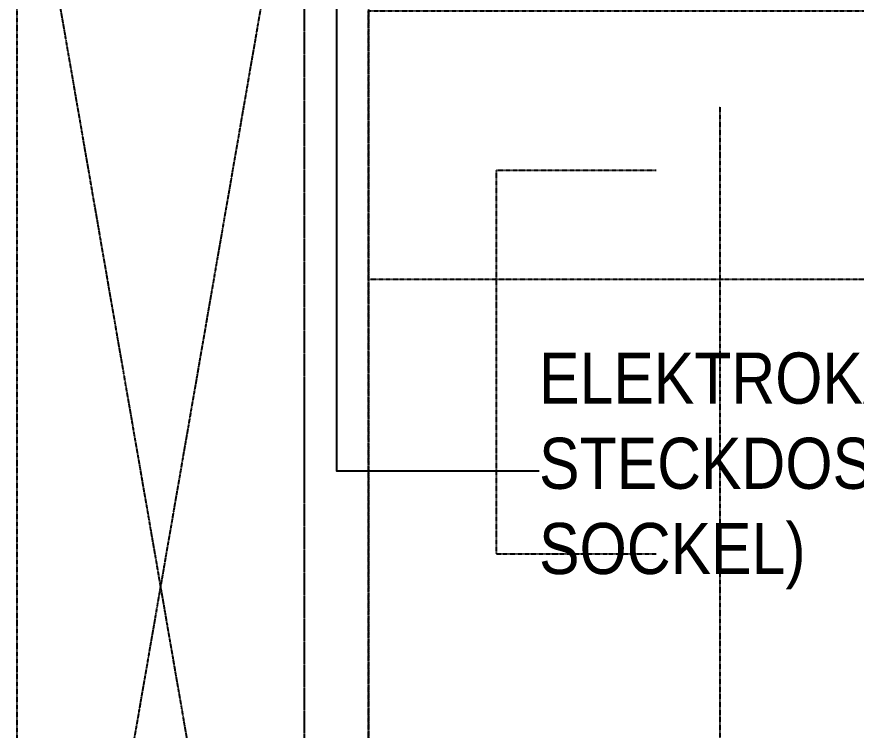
# Model space of a CAD drawing. Header units: millimetres. Extents: x -13147 to 51584, y -41547 to 69958.
# Drawn here: x 42805 to 44118, y -1002 to 115 of the extents above; entities that cross this region are included whole.
import ezdxf

# ---------------------------------------------------------------- set-up
doc = ezdxf.new("R2010")
doc.units = ezdxf.units.MM
doc.linetypes.add('HIDDEN2', pattern=[0.1875, 0.125, -0.0625])
doc.layers.get('Defpoints').update_dxf_attribs({"color": 251})
for name, color, linetype in [('02-HID-G00-L05-M0', 251, 'HIDDEN2'), ('07-SAN-G00-L05-FBHZG-EVERT', 251, 'Continuous'), ('07_MOB-G00-L05-M0', 251, 'HIDDEN2')]:
    doc.layers.add(name, color=color, linetype=linetype)
doc.styles.add('ARIAL', font='arial.ttf', dxfattribs={"width": 0.85})
doc.dimstyles.new('pp chromy&schneider', dxfattribs={"dimscale": 0.005, "dimtxt": 25, "dimasz": 10, "dimexe": 0, "dimexo": 0, "dimgap": 5, "dimtad": 1, "dimdec": 1, "dimlfac": 100, "dimrnd": 0.1, "dimzin": 9, "dimdsep": 46, "dimtxsty": 'ARIAL', "dimblk": 'c&s kote', "dimcen": 0, "dimse1": 1, "dimse2": 1, "dimclrd": 8, "dimclrt": 8, "dimadec": 0, "dimazin": 0, "dimtfac": 0.75, "dimtdec": 1, "dimtix": 1, "dimtmove": 2, "dimatfit": 0, "dimldrblk": 'NONE', "dimfxl": 1, "dimtolj": 1, "dimlwd": -1, "dimarcsym": 0})

# ---------------------------------------------------------------- blocks, each defined once
blk = doc.blocks.new('c&s kote')
at = {"color": 8}
for p, q in [((0, -2), (0, 2)), ((0, 2), (0, -2)), ((-2, 0), (2, 0)), ((2, 0), (-2, 0))]:
    blk.add_line(p, q, dxfattribs=at)
blk.add_circle((0, 0), 0.5, dxfattribs=at)
blk = doc.blocks.new('*D301')
at = {"layer": '07_MOB-G00-L05-M0', "color": 8, "transparency": 16777216}
blk.add_line((43354.6, -295.5), (45604.5, -295.5), dxfattribs=at)
at = {"layer": 'Defpoints', "color": 0, "transparency": 16777216}
for p in [(45604.5, -295.5), (43354.5, -1875.5), (45604.5, -1875.5)]:
    blk.add_point(p, dxfattribs=at)
at = {"layer": '07_MOB-G00-L05-M0', "color": 8, "transparency": 16777216, "xscale": 0.05, "yscale": 0.05, "zscale": 0.05, "rotation": 180}
blk.add_blockref('c&s kote', (43354.5, -295.5), dxfattribs=at)
at = {"layer": '07_MOB-G00-L05-M0', "color": 8, "transparency": 16777216, "xscale": 0.05, "yscale": 0.05, "zscale": 0.05}
blk.add_blockref('c&s kote', (45604.5, -295.5), dxfattribs=at)
at = {"layer": '07_MOB-G00-L05-M0', "color": 8, "transparency": 16777216, "insert": (44479.5, -295.4), "char_height": 0.125, "attachment_point": 5, "style": 'ARIAL'}
blk.add_mtext('\\A1;225000', dxfattribs=at)
blk = doc.blocks.new('_None')

msp = doc.modelspace()

# ---------------------------------------------------------------- linework, layer by layer
at = {"layer": '02-HID-G00-L05-M0', "ltscale": 0.5}
for points in [[(43254.505, -2175.4706), (43254.505, 624.5294)], [(43354.505, 624.5294), (43354.505, -2275.4706)]]:
    msp.add_lwpolyline(points, dxfattribs=at)
at = {"layer": '07-SAN-G00-L05-FBHZG-EVERT'}
msp.add_lwpolyline([(43304.505, 624.5294), (43304.505, -595.8126), (43621.5092, -595.8126)], dxfattribs=at)
at = {"layer": '07_MOB-G00-L05-M0'}
for points in [[(42804.505, -2075.4706), (43254.505, -2075.4706), (43254.505, 524.5294), (42804.505, 524.5294)], [(45604.505, 124.5294), (45604.505, -1875.4706), (43354.505, -1875.4706), (43354.505, 124.5294)]]:
    msp.add_lwpolyline(points, close=True, dxfattribs=at)
for points in [[(43254.505, 524.5294), (42804.505, -2075.4706)], [(43254.505, -2075.4706), (42804.505, 524.5294)], [(43904.505, -25.4706), (43904.505, -1725.4706)], [(43804.505, -125.4706), (43554.505, -125.4706), (43554.505, -725.4706), (43804.505, -725.4706)]]:
    msp.add_lwpolyline(points, dxfattribs=at)

# ---------------------------------------------------------------- texts
at = {"layer": '07-SAN-G00-L05-FBHZG-EVERT', "insert": (43621.5092, -595.8126), "char_height": 80, "width": 2072.449945, "attachment_point": 4, "rotation": 0, "style": 'ARIAL'}
msp.add_mtext('ELEKTROKABEL FÜR 2x SCHALT UND 2x STECKDOSE VORSEHEN (ca. 4m LÄNGE AUS SOCKEL)', dxfattribs=at)

# ---------------------------------------------------------------- dimensions: what is measured, and where the dimension line sits
at = {"layer": '07_MOB-G00-L05-M0'}
dim = msp.add_linear_dim(base=(45604.505, -295.4706), p1=(43354.505, -1875.4706), p2=(45604.505, -1875.4706), angle=0, dimstyle='pp chromy&schneider', override={"dimzin": 8}, dxfattribs=at)
dim.commit()
dim.dimension.update_dxf_attribs({"geometry": '*D301', "text_midpoint": (44479.505, -295.3818)})

doc.saveas('drawing.dxf')
